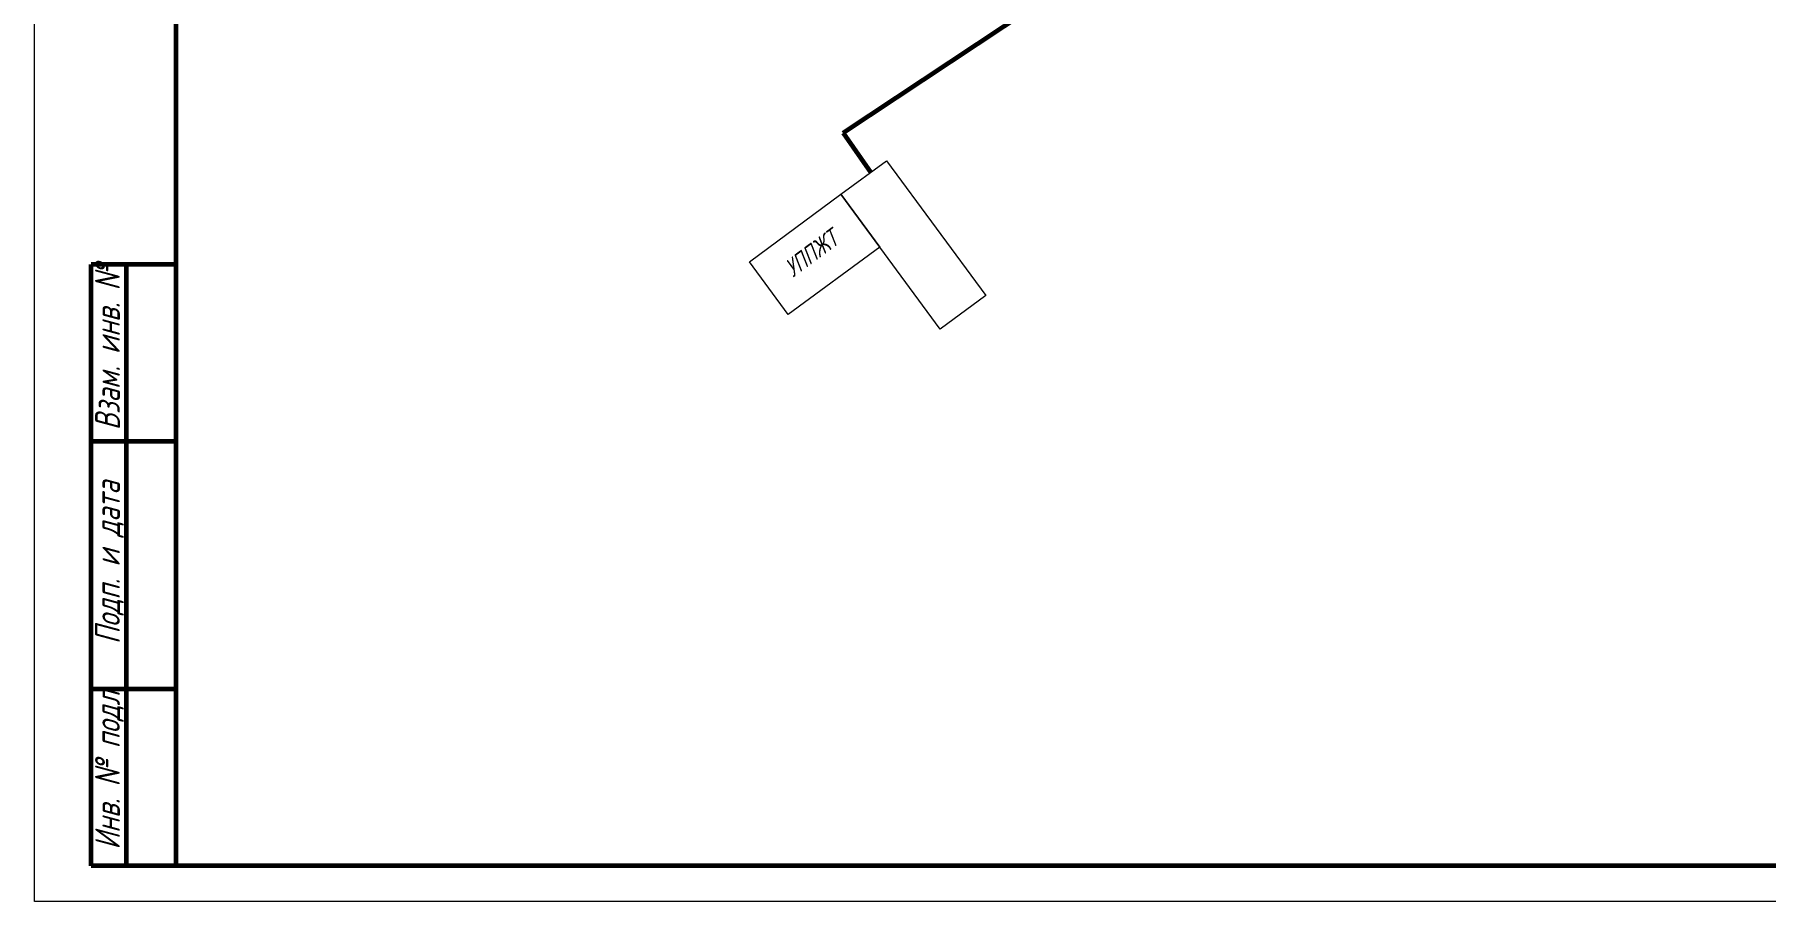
# Model space of a CAD drawing. Header units: millimetres. Extents: x 0 to 841, y 0 to 594.
# Drawn here: x 0 to 244.6, y 0 to 122.5 of the extents above; entities that cross this region are included whole.
import ezdxf

# ---------------------------------------------------------------- set-up
doc = ezdxf.new("R2010")
doc.units = ezdxf.units.MM
doc.linetypes.add('K5LT_BASIC', pattern=[0])
doc.linetypes.add('K5LT_THIN', pattern=[0])
doc.styles.add('KTEXTSTYLE', font='GOST_AU.SHX', dxfattribs={"width": 0.96, "height": 5})

# ---------------------------------------------------------------- blocks, each defined once
blk = doc.blocks.new('U641')
at = {"color": 7, "linetype": 'K5LT_THIN', "lineweight": 18, "true_color": 0xffffff}
for p, q in [((113.97, 99.91), (120.43, 104.66)), ((120.43, 104.66), (134.46, 85.61)), ((128.01, 80.85), (113.97, 99.91)), ((134.46, 85.61), (128.01, 80.85))]:
    blk.add_line(p, q, dxfattribs=at)
blk = doc.blocks.new('U642')
at = {"color": 7, "linetype": 'K5LT_THIN', "lineweight": 18, "true_color": 0xffffff}
for p, q in [((101.03, 90.38), (113.97, 99.91)), ((113.97, 99.91), (119.46, 92.46)), ((119.46, 92.46), (106.52, 82.93)), ((106.52, 82.93), (101.03, 90.38))]:
    blk.add_line(p, q, dxfattribs=at)
blk = doc.blocks.new('U658')
at = {"color": 7, "linetype": 'K5LT_THIN', "lineweight": 18, "true_color": 0xffffff}
for p, q in [((0, 0), (0, 594)), ((841, 0), (0, 0))]:
    blk.add_line(p, q, dxfattribs=at)
at = {"color": 143, "linetype": 'K5LT_BASIC', "lineweight": 60, "true_color": 0x33acca}
for p, q in [((20, 5), (20, 589)), ((8, 5), (8, 90)), ((20, 90), (8, 90)), ((13, 5), (13, 90)), ((20, 65), (8, 65)), ((20, 30), (8, 30)), ((20, 5), (8, 5)), ((836, 5), (20, 5))]:
    blk.add_line(p, q, dxfattribs=at)
at = {"color": 7, "char_height": 3.5, "attachment_point": 1, "rotation": 90, "style": 'KTEXTSTYLE'}
for s, insert in [('\\H5.0;\\W1.000;\\Q15;\\Q15;\\W0.965;\\H3.50;Взам. инв. №', (8.55, 66.58)), ('\\H5.0;\\W1.000;\\Q15;\\Q15;\\W0.965;\\H3.50;Подп. и дата', (8.55, 36.35)), ('\\H5.0;\\W1.000;\\Q15;\\Q15;\\W0.965;\\H3.50;Инв. № подл.', (8.55, 7.31))]:
    blk.add_mtext(s, dxfattribs=dict(at, insert=insert))

msp = doc.modelspace()

# ---------------------------------------------------------------- linework, layer by layer
at = {"color": 143, "linetype": 'K5LT_BASIC', "lineweight": 60, "true_color": 0x33acca}
for q in [(182.33, 153.7), (118.19, 103.01)]:
    msp.add_line((114.26, 108.59), q, dxfattribs=at)

# ---------------------------------------------------------------- block references
for name in ['U658', 'U641', 'U642']:
    msp.add_blockref(name, (0, 0))

# ---------------------------------------------------------------- texts
at = {"color": 7, "insert": (105.71, 90.11), "char_height": 2.5, "attachment_point": 1, "rotation": 36.5249, "style": 'KTEXTSTYLE'}
msp.add_mtext('\\H5.0;\\W1.000;\\Q15;\\Q15;\\W0.965;\\H2.50;УППЖТ', dxfattribs=at)

doc.saveas('drawing.dxf')
